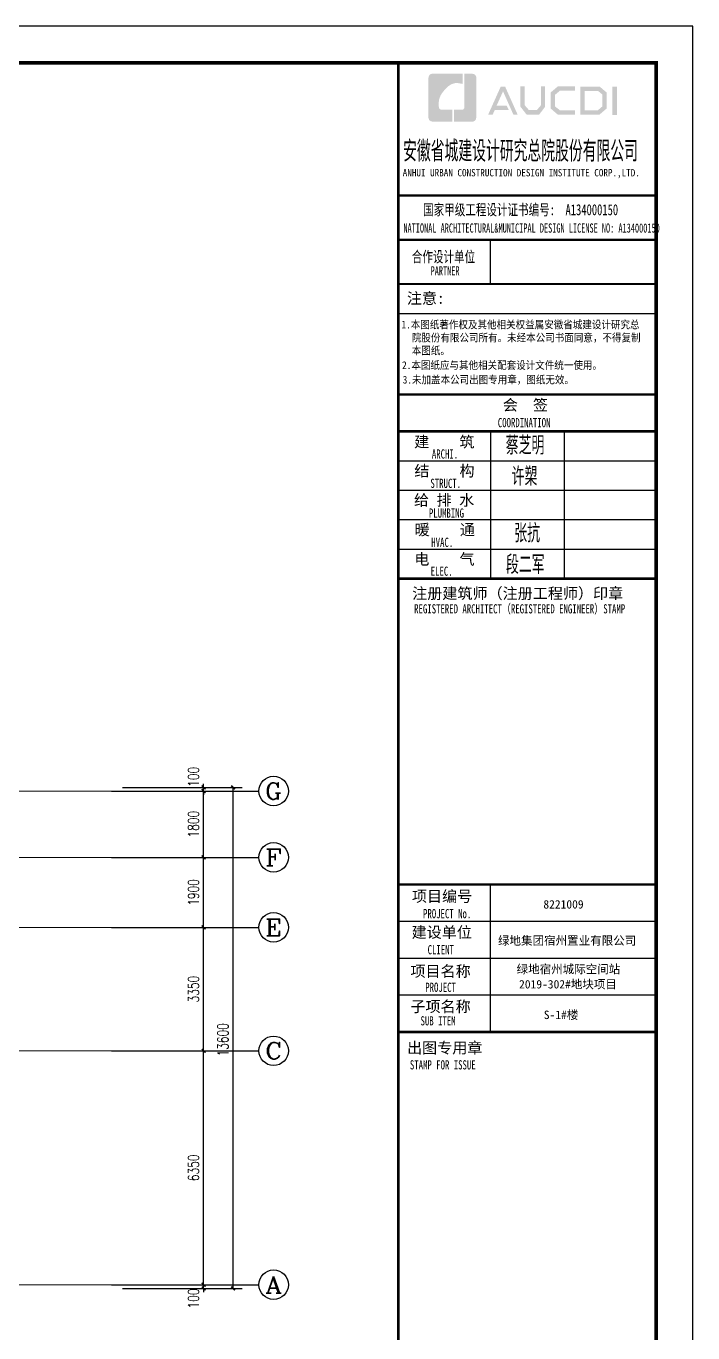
# Model space of a CAD drawing. Extents: x 1031190 to 1725648, y 733081 to 1571294.
# Drawn here: x 1185399 to 1203499, y 981833 to 1017302 of the extents above; entities that cross this region are included whole.
import ezdxf
from ezdxf.enums import TextEntityAlignment as Align

# ---------------------------------------------------------------- set-up
doc = ezdxf.new("R2010")
doc.units = 0
doc.header["$LTSCALE"] = 1000
doc.header["$MEASUREMENT"] = 0
doc.linetypes.add('ACAD_ISO10W100', pattern=[18.5, 12, -3, 0.5, -3])
doc.linetypes.add('DOTE', pattern=[2.42, 2, -0.2, 0.02, -0.2])
for name, color, linetype in [('AXIS', 3, 'Continuous'), ('AXIS_TEXT', 4, 'Continuous'), ('C-AXIS(轴号)', 3, 'Continuous'), ('C-AXIS-T(字)', 7, 'Continuous'), ('图框', 140, 'Continuous'), ('图签文字', 147, 'Continuous')]:
    doc.layers.add(name, color=color, linetype=linetype)
doc.layers.add('DOTE', color=19, linetype='DOTE', lineweight=9)
doc.layers.add('图签', color=147, linetype='Continuous', lineweight=18)
doc.styles.add('_TCH_AXIS', font='COMPLEX', dxfattribs={"bigfont": 'GBCBIG'})
doc.styles.add('_TCH_DIM_T3', font='SIMPLEX', dxfattribs={"width": 0.705882, "bigfont": 'GBCBIG'})
doc.styles.add('COMPLEX', font='COMPLEX')
doc.styles.add('HT', font='simhei.ttf')
doc.styles.add('宋体', font='', dxfattribs={"height": 50})
doc.styles.add('建筑图签-1', font='simhei.ttf', dxfattribs={"width": 0.7})
doc.styles.add('建筑图签-2', font='TXT.shx', dxfattribs={"width": 0.5, "bigfont": 'HZTXT.shx'})
doc.styles.get('宋体').set_extended_font_data('SimSun')
doc.dimstyles.new('_TCH_ARCH&&100', dxfattribs={"dimtxt": 297.5, "dimasz": 100, "dimexe": 250, "dimexo": 300, "dimgap": 126.25, "dimtad": 1, "dimdec": 0, "dimzin": 0, "dimdsep": 46, "dimtxsty": '_TCH_DIM_T3', "dimblk": 'ARCHTICK', "dimcen": 0.09, "dimclrt": 7, "dimazin": 2, "dimtfac": 1, "dimtdec": 0, "dimtix": 1, "dimtmove": 2, "dimatfit": 3, "dimfxl": 0, "dimtolj": 1, "dimtzin": 0, "dimarcsym": 0})

# ---------------------------------------------------------------- blocks, each defined once
blk = doc.blocks.new('院标1')
h = blk.add_hatch(color=150)
h.dxf.hatch_style = 1
h.set_gradient(color1=(33, 113, 253), color2=(33, 113, 253), tint=1, name='INVCURVED')
edge = h.paths.add_edge_path()
edge.add_spline(control_points=[(116373, 648379), (116379, 648379), (116382, 648379), (116391, 648379), (116391, 648379), (116391, 648379), (116616, 648379), (116616, 648379), (116616, 648379), (116616, 648379), (116616, 648054), (116616, 648054), (116616, 648054), (116616, 648054), (116108, 648054), (116108, 648054), (116108, 648054), (116028, 648054), (115963, 648111), (115963, 648199), (115963, 648199), (115963, 648199), (115963, 649215), (115963, 649215), (115963, 649215), (115963, 649295), (116018, 649360), (116108, 649360), (116108, 649360), (116108, 649360), (116897, 649360), (116897, 649360), (116897, 649360), (116897, 649360), (116897, 649080), (116897, 649080), (116897, 649080), (116897, 649080), (116566, 649140), (116356, 648859), (116356, 648859), (116245, 648719), (116240, 648545), (116247, 648466), (116247, 648466), (116254, 648386), (116247, 648466), (116247, 648466), (116247, 648466), (116247, 648466), (116258, 648374), (116373, 648379)], knot_values=[0, 0, 0, 0, 0.071429, 0.071429, 0.071429, 0.107143, 0.142857, 0.142857, 0.142857, 0.178571, 0.214286, 0.214286, 0.214286, 0.25, 0.285714, 0.285714, 0.285714, 0.321429, 0.357143, 0.357143, 0.357143, 0.392857, 0.428571, 0.428571, 0.428571, 0.464286, 0.5, 0.5, 0.5, 0.535714, 0.571429, 0.571429, 0.571429, 0.607143, 0.642857, 0.642857, 0.642857, 0.678571, 0.714286, 0.714286, 0.714286, 0.75, 0.785714, 0.785714, 0.785714, 0.821429, 0.857143, 0.857143, 0.857143, 0.928571, 1, 1, 1, 1], degree=3, periodic=0)
h = blk.add_hatch(color=150)
h.dxf.hatch_style = 1
h.set_gradient(color1=(33, 113, 253), color2=(33, 113, 253), tint=1, name='INVCURVED')
edge = h.paths.add_edge_path()
edge.add_spline(control_points=[(117268, 649215), (117268, 649215), (117268, 648199), (117268, 648199), (117268, 648199), (117268, 648114), (117212, 648054), (117123, 648054), (117123, 648054), (117123, 648054), (116663, 648054), (116663, 648054), (116663, 648054), (116663, 648054), (116663, 648379), (116663, 648379), (116663, 648379), (116663, 648379), (116865, 648379), (116865, 648379), (116865, 648379), (116907, 648379), (116941, 648413), (116941, 648455), (116941, 648455), (116941, 648455), (116941, 649360), (116941, 649360), (116941, 649360), (116941, 649360), (117123, 649360), (117123, 649360), (117123, 649360), (117204, 649360), (117268, 649306), (117268, 649215)], knot_values=[0, 0, 0, 0, 0.1, 0.1, 0.1, 0.15, 0.2, 0.2, 0.2, 0.25, 0.3, 0.3, 0.3, 0.35, 0.4, 0.4, 0.4, 0.45, 0.5, 0.5, 0.5, 0.55, 0.6, 0.6, 0.6, 0.65, 0.7, 0.7, 0.7, 0.75, 0.8, 0.8, 0.8, 0.9, 1, 1, 1, 1], degree=3, periodic=0)
blk = doc.blocks.new('tq123')
at = {"layer": '图框'}
h = blk.add_hatch(color=256, dxfattribs=at)
h.paths.add_polyline_path([(-1187, 56758), (-1061, 56758), (-1061, 55988), (-1187, 55988)])
h.paths.add_polyline_path([(-1939, 56642), (-1939, 56116), (-1579, 56116), (-1455, 56223), (-1455, 56541), (-1575, 56642)], flags=16)
h.paths.add_polyline_path([(-2057, 56760), (-2057, 55998), (-1535, 55998), (-1337, 56168), (-1337, 56596), (-1532, 56760)])
h.paths.add_polyline_path([(-2200, 56764), (-2200, 56648), (-2607, 56648), (-2740, 56537), (-2740, 56218), (-2607, 56115), (-2198, 56115), (-2198, 55993), (-2662, 55993), (-2864, 56168), (-2864, 56596), (-2666, 56764)])
h.paths.add_polyline_path([(-3683, 56762), (-3563, 56762), (-3563, 56251), (-3449, 56120), (-3238, 56120), (-3124, 56251), (-3124, 56762), (-3010, 56762), (-3010, 56214), (-3174, 55997), (-3512, 55997), (-3683, 56216)])
h.paths.add_polyline_path([(-4215, 56760), (-4098, 56760), (-3756, 55996), (-3872, 55996), (-4153, 56630), (-4328, 56242), (-4057, 56242), (-3996, 56127), (-4377, 56127), (-4436, 55994), (-4559, 55994)])
for p, q in [((-6995, 53800), (5, 53800)), ((-6995, 53800), (5, 53800)), ((-6995, 52600), (5, 52600))]:
    blk.add_line(p, q, dxfattribs=at)
for points, const_width in [([(-6995, 0), (-6995, 57400)], 70), ([(-6995, 53800), (5, 53800)], 60), ([(-6995, 52600), (5, 52600)], 60), ([(-6995, 52600), (5, 52600)], 60), ([(-4495, 52600), (-4495, 51400)], 35), ([(-6995, 51400), (5, 51400)], 60), ([(-6995, 51400), (5, 51400)], 60), ([(-6995, 50599), (5, 50599)], 35), ([(-6987, 48400), (13, 48400)], 60), ([(-6987, 47400), (13, 47400)], 70), ([(-6987, 47400), (13, 47400)], 70), ([(-4487, 47400), (-4487, 43400)], 35), ([(-2487, 47400), (-2487, 43400)], 35), ([(-6987, 46600), (13, 46600)], 35), ([(-6987, 45800), (13, 45800)], 35), ([(-6987, 45000), (13, 45000)], 35), ([(-6987, 44200), (13, 44200)], 35), ([(-6987, 43400), (13, 43400)], 70), ([(-6995, 35100), (5, 35100)], 70), ([(-6995, 35100), (5, 35100)], 70), ([(-4495, 31100), (-4495, 35100)], 35), ([(-6995, 34100), (5, 34100)], 35), ([(-6995, 33100), (5, 33100)], 35), ([(-6995, 32100), (5, 32100)], 35), ([(5, 31100), (-6995, 31100)], 70)]:
    blk.add_lwpolyline(points, dxfattribs=dict(at, const_width=const_width))
blk.add_blockref('院标1', (-122144, -592249))
for s, height, style, width, p in [('ANHUI URBAN CONSTRUCTION DESIGN INSTITUTE CORP.,LTD.', 200, '建筑图签-1', 0.91, (-6877, 54322)), ('NATIONAL ARCHITECTURAL&MUNICIPAL DESIGN LICENSE NO: A134000150', 250, '建筑图签-1', 0.6, (-6858, 52795)), ('PARTNER', 250, '建筑图签-1', 0.6, (-6120, 51634)), ('1.本图纸著作权及其他相关权益属安徽省城建设计研究总', 210, 'HT', 0.88, (-6909, 50193)), ('院股份有限公司所有。未经本公司书面同意，不得复制', 210, 'HT', 0.88, (-6630, 49839)), ('本图纸。', 210, 'HT', 0.88, (-6630, 49489)), (' 2.本图纸应与其他相关配套设计文件统一使用。 ', 210, 'HT', 0.88, (-7020, 49092)), ('3.未加盖本公司出图专用章，图纸无效。', 210, 'HT', 0.88, (-6877, 48698)), ('COORDINATION', 250, '建筑图签-1', 0.7, (-4295, 47513)), ('ARCHI.', 250, '建筑图签-1', 0.7, (-6086, 46662)), ('STRUCT.', 250, '建筑图签-1', 0.7, (-6125, 45865)), ('PLUMBING', 250, '建筑图签-1', 0.7, (-6166, 45058)), ('HVAC.', 250, '建筑图签-1', 0.7, (-6101, 44265)), ('ELEC.', 250, '建筑图签-1', 0.7, (-6117, 43480)), ('REGISTERED ARCHITECT（REGISTERED ENGINEER）STAMP', 250, '建筑图签-1', 0.7, (-6566, 42459)), ('PROJECT No.', 250, '建筑图签-1', 0.7, (-6325, 34185, -1799)), ('CLIENT', 250, '建筑图签-1', 0.7, (-6201, 33206)), ('PROJECT', 250, '建筑图签-1', 0.7, (-6266, 32187)), ('SUB ITEM', 250, '建筑图签-1', 0.7, (-6393, 31276)), ('STAMP FOR ISSUE', 250, '建筑图签-1', 0.7, (-6682, 30081))]:
    blk.add_text(s, height=height, dxfattribs=dict(at, style=style, width=width)).set_placement(p)
at = {"layer": '图签', "color": 2, "style": '宋体'}
for s, height, p in [('8221009', 229.3, (-3058, 34448)), ('绿地集团宿州置业有限公司', 229.34, (-4290, 33462)), ('绿地宿州城际空间站', 229.3, (-3785, 32688)), ('2019-302#地块项目', 229.34, (-3718, 32279)), ('S-1#楼', 229.3, (-3046, 31448))]:
    blk.add_text(s, height=height, dxfattribs=at).set_placement(p)
at = {"layer": '图签文字', "color": 7, "style": '建筑图签-1'}
for s, height, width, p in [('安徽省城建设计研究总院股份有限公司', 500, 0.55, (-6867, 54777)), ('国家甲级工程设计证书编号:  A134000150', 300, 0.7, (-6323, 53267)), ('合作设计单位', 300, 0.7, (-6630, 51990))]:
    blk.add_text(s, height=height, dxfattribs=dict(at, width=width)).set_placement(p)
for s, p in [('注意:', (-6764, 50863)), ('会  签', (-4160, 47968)), ('建    筑', (-6565, 46967)), ('结    构', (-6561, 46179)), ('给 排 水', (-6570, 45385)), ('暖    通', (-6552, 44582)), ('电    气', (-6562, 43782)), ('注册建筑师（注册工程师）印章', (-6620, 42854)), ('项目编号', (-6627, 34632)), ('建设单位', (-6635, 33655)), ('项目名称', (-6668, 32597)), ('子项名称', (-6668, 31640)), ('出图专用章', (-6759, 30518))]:
    blk.add_text(s, height=300, dxfattribs=at).set_placement(p)
at = {"layer": '图签文字', "color": 1, "style": '建筑图签-2', "width": 0.7}
for s, p in [('蔡芝明', (-4080, 46771)), ('许槊', (-3921, 45928)), ('张抗', (-3849, 44387)), ('段二军', (-4074, 43532))]:
    blk.add_text(s, height=500, dxfattribs=at).set_placement(p)
blk = doc.blocks.new('_ArchTick')
at = {"color": 0, "linetype": 'ByBlock', "const_width": 0.4}
blk.add_lwpolyline([(-0.5, -0.5), (0.5, 0.5)], dxfattribs=at)
blk = doc.blocks.new('*D212')
at = {"layer": 'AXIS', "color": 0, "lineweight": -2}
for p, q in [((1188017, 996639), (1191267, 996639)), ((1191017, 983039), (1191017, 996639)), ((1188017, 983039), (1191267, 983039))]:
    blk.add_line(p, q, dxfattribs=at)
at = {"layer": 'Defpoints', "color": 0}
for p in [(1187717, 996639), (1191017, 996639), (1187717, 983039)]:
    blk.add_point(p, dxfattribs=at)
at = {"layer": 'AXIS', "color": 0, "lineweight": -2, "xscale": 100, "yscale": 100, "zscale": 100}
for p, rotation in [((1191017, 996639), 90), ((1191017, 983039), 270)]:
    blk.add_blockref('_ArchTick', p, dxfattribs=dict(at, rotation=rotation))
at = {"layer": 'AXIS', "color": 7, "insert": (1190742, 989789), "char_height": 297.5, "attachment_point": 5, "rotation": 90, "style": '_TCH_DIM_T3'}
blk.add_mtext('\\A1;13600', dxfattribs=at)
blk = doc.blocks.new('*D213')
at = {"layer": 'AXIS', "color": 0, "lineweight": -2}
for p, q in [((1190217, 996639), (1190217, 996739)), ((1188017, 996639), (1190467, 996639)), ((1188017, 996539), (1190467, 996539)), ((1190217, 996539), (1190217, 996639)), ((1190217, 996539), (1190217, 996439))]:
    blk.add_line(p, q, dxfattribs=at)
at = {"layer": 'Defpoints', "color": 0}
for p in [(1187717, 996639), (1187717, 996539), (1190217, 996639)]:
    blk.add_point(p, dxfattribs=at)
at = {"layer": 'AXIS', "color": 0, "lineweight": -2, "xscale": 100, "yscale": 100, "zscale": 100}
for p, rotation in [((1190217, 996639), 270), ((1190217, 996539), 90)]:
    blk.add_blockref('_ArchTick', p, dxfattribs=dict(at, rotation=rotation))
at = {"layer": 'AXIS', "color": 7, "insert": (1189942, 996928), "char_height": 297.5, "attachment_point": 5, "rotation": 90, "style": '_TCH_DIM_T3'}
blk.add_mtext('\\A1;100', dxfattribs=at)
blk = doc.blocks.new('*D214')
at = {"layer": 'AXIS', "color": 0, "lineweight": -2}
for p, q in [((1188017, 996539), (1190467, 996539)), ((1190217, 994739), (1190217, 996539)), ((1188017, 994739), (1190467, 994739))]:
    blk.add_line(p, q, dxfattribs=at)
at = {"layer": 'Defpoints', "color": 0}
for p in [(1187717, 996539), (1190217, 996539), (1187717, 994739)]:
    blk.add_point(p, dxfattribs=at)
at = {"layer": 'AXIS', "color": 0, "lineweight": -2, "xscale": 100, "yscale": 100, "zscale": 100}
for p, rotation in [((1190217, 996539), 90), ((1190217, 994739), 270)]:
    blk.add_blockref('_ArchTick', p, dxfattribs=dict(at, rotation=rotation))
at = {"layer": 'AXIS', "color": 7, "insert": (1189942, 995639), "char_height": 297.5, "attachment_point": 5, "rotation": 90, "style": '_TCH_DIM_T3'}
blk.add_mtext('\\A1;1800', dxfattribs=at)
blk = doc.blocks.new('*D215')
at = {"layer": 'AXIS', "color": 0, "lineweight": -2}
for p, q in [((1188017, 994739), (1190467, 994739)), ((1190217, 992839), (1190217, 994739)), ((1188017, 992839), (1190467, 992839))]:
    blk.add_line(p, q, dxfattribs=at)
at = {"layer": 'Defpoints', "color": 0}
for p in [(1187717, 994739), (1190217, 994739), (1187717, 992839)]:
    blk.add_point(p, dxfattribs=at)
at = {"layer": 'AXIS', "color": 0, "lineweight": -2, "xscale": 100, "yscale": 100, "zscale": 100}
for p, rotation in [((1190217, 994739), 90), ((1190217, 992839), 270)]:
    blk.add_blockref('_ArchTick', p, dxfattribs=dict(at, rotation=rotation))
at = {"layer": 'AXIS', "color": 7, "insert": (1189942, 993789), "char_height": 297.5, "attachment_point": 5, "rotation": 90, "style": '_TCH_DIM_T3'}
blk.add_mtext('\\A1;1900', dxfattribs=at)
blk = doc.blocks.new('*D216')
at = {"layer": 'AXIS', "color": 0, "lineweight": -2}
for p, q in [((1188017, 992839), (1190467, 992839)), ((1190217, 989489), (1190217, 992839)), ((1188017, 989489), (1190467, 989489))]:
    blk.add_line(p, q, dxfattribs=at)
at = {"layer": 'Defpoints', "color": 0}
for p in [(1187717, 992839), (1190217, 992839), (1187717, 989489)]:
    blk.add_point(p, dxfattribs=at)
at = {"layer": 'AXIS', "color": 0, "lineweight": -2, "xscale": 100, "yscale": 100, "zscale": 100}
for p, rotation in [((1190217, 992839), 90), ((1190217, 989489), 270)]:
    blk.add_blockref('_ArchTick', p, dxfattribs=dict(at, rotation=rotation))
at = {"layer": 'AXIS', "color": 7, "insert": (1189942, 991164), "char_height": 297.5, "attachment_point": 5, "rotation": 90, "style": '_TCH_DIM_T3'}
blk.add_mtext('\\A1;3350', dxfattribs=at)
blk = doc.blocks.new('*D217')
at = {"layer": 'AXIS', "color": 0, "lineweight": -2}
for p, q in [((1188017, 989489), (1190467, 989489)), ((1190217, 983139), (1190217, 989489)), ((1188017, 983139), (1190467, 983139))]:
    blk.add_line(p, q, dxfattribs=at)
at = {"layer": 'Defpoints', "color": 0}
for p in [(1187717, 989489), (1190217, 989489), (1187717, 983139)]:
    blk.add_point(p, dxfattribs=at)
at = {"layer": 'AXIS', "color": 0, "lineweight": -2, "xscale": 100, "yscale": 100, "zscale": 100}
for p, rotation in [((1190217, 989489), 90), ((1190217, 983139), 270)]:
    blk.add_blockref('_ArchTick', p, dxfattribs=dict(at, rotation=rotation))
at = {"layer": 'AXIS', "color": 7, "insert": (1189942, 986314), "char_height": 297.5, "attachment_point": 5, "rotation": 90, "style": '_TCH_DIM_T3'}
blk.add_mtext('\\A1;6350', dxfattribs=at)
blk = doc.blocks.new('*D218')
at = {"layer": 'AXIS', "color": 0, "lineweight": -2}
for p, q in [((1190217, 983139), (1190217, 983239)), ((1188017, 983139), (1190467, 983139)), ((1188017, 983039), (1190467, 983039)), ((1190217, 983039), (1190217, 983139)), ((1190217, 983039), (1190217, 982939))]:
    blk.add_line(p, q, dxfattribs=at)
at = {"layer": 'Defpoints', "color": 0}
for p in [(1187717, 983139), (1187717, 983039), (1190217, 983139)]:
    blk.add_point(p, dxfattribs=at)
at = {"layer": 'AXIS', "color": 0, "lineweight": -2, "xscale": 100, "yscale": 100, "zscale": 100}
for p, rotation in [((1190217, 983139), 270), ((1190217, 983039), 90)]:
    blk.add_blockref('_ArchTick', p, dxfattribs=dict(at, rotation=rotation))
at = {"layer": 'AXIS', "color": 7, "insert": (1189942, 982764), "char_height": 297.5, "attachment_point": 5, "rotation": 90, "style": '_TCH_DIM_T3'}
blk.add_mtext('\\A1;100', dxfattribs=at)
blk = doc.blocks.new('_AXISO')
blk.add_circle((0, 0), 0.5)
at = {"layer": 'AXIS_TEXT', "style": 'COMPLEX', "width": 1.041667}
blk.add_attdef('A', text='', height=0.56, dxfattribs=at).set_placement((-0.25, -0.28), (0.25, -0.28), align=Align.FIT)

msp = doc.modelspace()

# ---------------------------------------------------------------- linework, layer by layer
at = {"layer": 'C-AXIS(轴号)'}
for p, q in [((1187717, 996539.4), (1191717, 996539.4)), ((1187717, 994739.4), (1191717, 994739.4)), ((1187717, 992839.4), (1191717, 992839.4)), ((1187717, 989489.4), (1191717, 989489.4)), ((1187717, 983139.4), (1191717, 983139.4))]:
    msp.add_line(p, q, dxfattribs=at)
at = {"layer": 'DOTE', "linetype": 'ACAD_ISO10W100', "ltscale": 100}
for p, q in [((1187717, 996539.4), (1110440.6, 996539.4)), ((1187717, 994739.4), (1146417, 994739.4)), ((1187717, 992839.4), (1176817, 992839.4)), ((1129617, 989489.4), (1187717, 989489.4)), ((1110440.6, 983139.4), (1187717, 983139.4))]:
    msp.add_line(p, q, dxfattribs=at)
at = {"layer": '图框'}
msp.add_lwpolyline([(1098399, 957902), (1203499, 957902), (1203499, 1017302), (1098399, 1017302)], close=True, dxfattribs=at)
at = {"layer": '图框', "const_width": 100}
msp.add_lwpolyline([(1100899, 958902), (1202499, 958902), (1202499, 1016302), (1100899, 1016302)], close=True, dxfattribs=at)

# ---------------------------------------------------------------- block references
msp.add_blockref('tq123', (1202499, 958902))
at = {"layer": 'C-AXIS(轴号)'}
ref = msp.add_blockref('_AXISO', (1192117, 996539.4), dxfattribs=dict(at, xscale=800, yscale=800, zscale=800))
ref.add_attrib('A', 'G', dxfattribs={"layer": 'C-AXIS-T(字)', "height": 452.5, "style": '_TCH_AXIS', "width": 1.166667}).set_placement((1191890.7, 996313.1), (1192343.3, 996313.1), align=Align.FIT)
ref = msp.add_blockref('_AXISO', (1192117, 994739.4), dxfattribs=dict(at, xscale=800, yscale=800, zscale=800))
ref.add_attrib('A', 'F', dxfattribs={"layer": 'C-AXIS-T(字)', "height": 452.5, "style": '_TCH_AXIS', "width": 1.3125}).set_placement((1191890.7, 994513.1), (1192343.3, 994513.1), align=Align.FIT)
ref = msp.add_blockref('_AXISO', (1192117, 992839.4), dxfattribs=dict(at, xscale=800, yscale=800, zscale=800))
ref.add_attrib('A', 'E', dxfattribs={"layer": 'C-AXIS-T(字)', "height": 452.5, "style": '_TCH_AXIS', "width": 1.3125}).set_placement((1191890.7, 992613.1), (1192343.3, 992613.1), align=Align.FIT)
ref = msp.add_blockref('_AXISO', (1192117, 989489.4), dxfattribs=dict(at, xscale=800, yscale=800, zscale=800))
ref.add_attrib('A', 'C', dxfattribs={"layer": 'C-AXIS-T(字)', "height": 452.5, "style": '_TCH_AXIS', "width": 1.4}).set_placement((1191890.7, 989263.1), (1192343.3, 989263.1), align=Align.FIT)
ref = msp.add_blockref('_AXISO', (1192117, 983139.4), dxfattribs=dict(at, xscale=800, yscale=800, zscale=800))
ref.add_attrib('A', 'A', dxfattribs={"layer": 'C-AXIS-T(字)', "height": 452.5, "style": '_TCH_AXIS', "width": 1.166667}).set_placement((1191890.7, 982913.1), (1192343.3, 982913.1), align=Align.FIT)

# ---------------------------------------------------------------- dimensions: what is measured, and where the dimension line sits
at = {"layer": 'AXIS'}
for base, p1, p2, picture, middle in [((1190217, 996639.4), (1187717, 996539.4), (1187717, 996639.4), '*D213', (1189942, 996928.4)), ((1191017, 996639.4), (1187717, 983039.4), (1187717, 996639.4), '*D212', (1190742, 989789.4)), ((1190217, 983139.4), (1187717, 983039.4), (1187717, 983139.4), '*D218', (1189942, 982764.4))]:
    dim = msp.add_linear_dim(base=base, p1=p1, p2=p2, angle=90, dimstyle='_TCH_ARCH&&100', dxfattribs=at)
    dim.commit()
    dim.dimension.update_dxf_attribs({"geometry": picture, "text_midpoint": middle, "dimtype": 129})
for p1, p2, picture, middle in [((1187717, 994739.4), (1187717, 996539.4), '*D214', (1189942, 995639.4)), ((1187717, 992839.4), (1187717, 994739.4), '*D215', (1189942, 993789.4)), ((1187717, 989489.4), (1187717, 992839.4), '*D216', (1189942, 991164.4)), ((1187717, 983139.4), (1187717, 989489.4), '*D217', (1189942, 986314.4))]:
    dim = msp.add_aligned_dim(p1=p1, p2=p2, distance=-2500, dimstyle='_TCH_ARCH&&100', dxfattribs=at)
    dim.commit()
    dim.dimension.update_dxf_attribs({"geometry": picture, "text_midpoint": middle})

doc.saveas('drawing.dxf')
